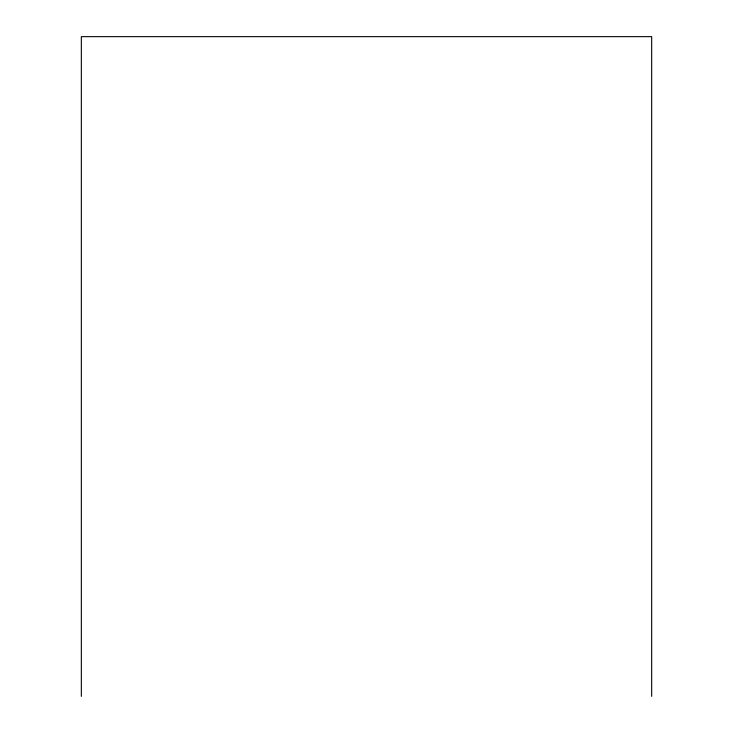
<?xml version="1.0" encoding="UTF-8"?>
<svg xmlns="http://www.w3.org/2000/svg" width="733" height="733" viewBox="0 0 733 733"><rect width="100%" height="100%" fill="white"/><g stroke="black" fill="none" stroke-linecap="round" stroke-linejoin="round"><path stroke-width="1.1" d="M651.664 696.35L651.664 36.65L81.336 36.65L81.336 696.35"/></g></svg>
